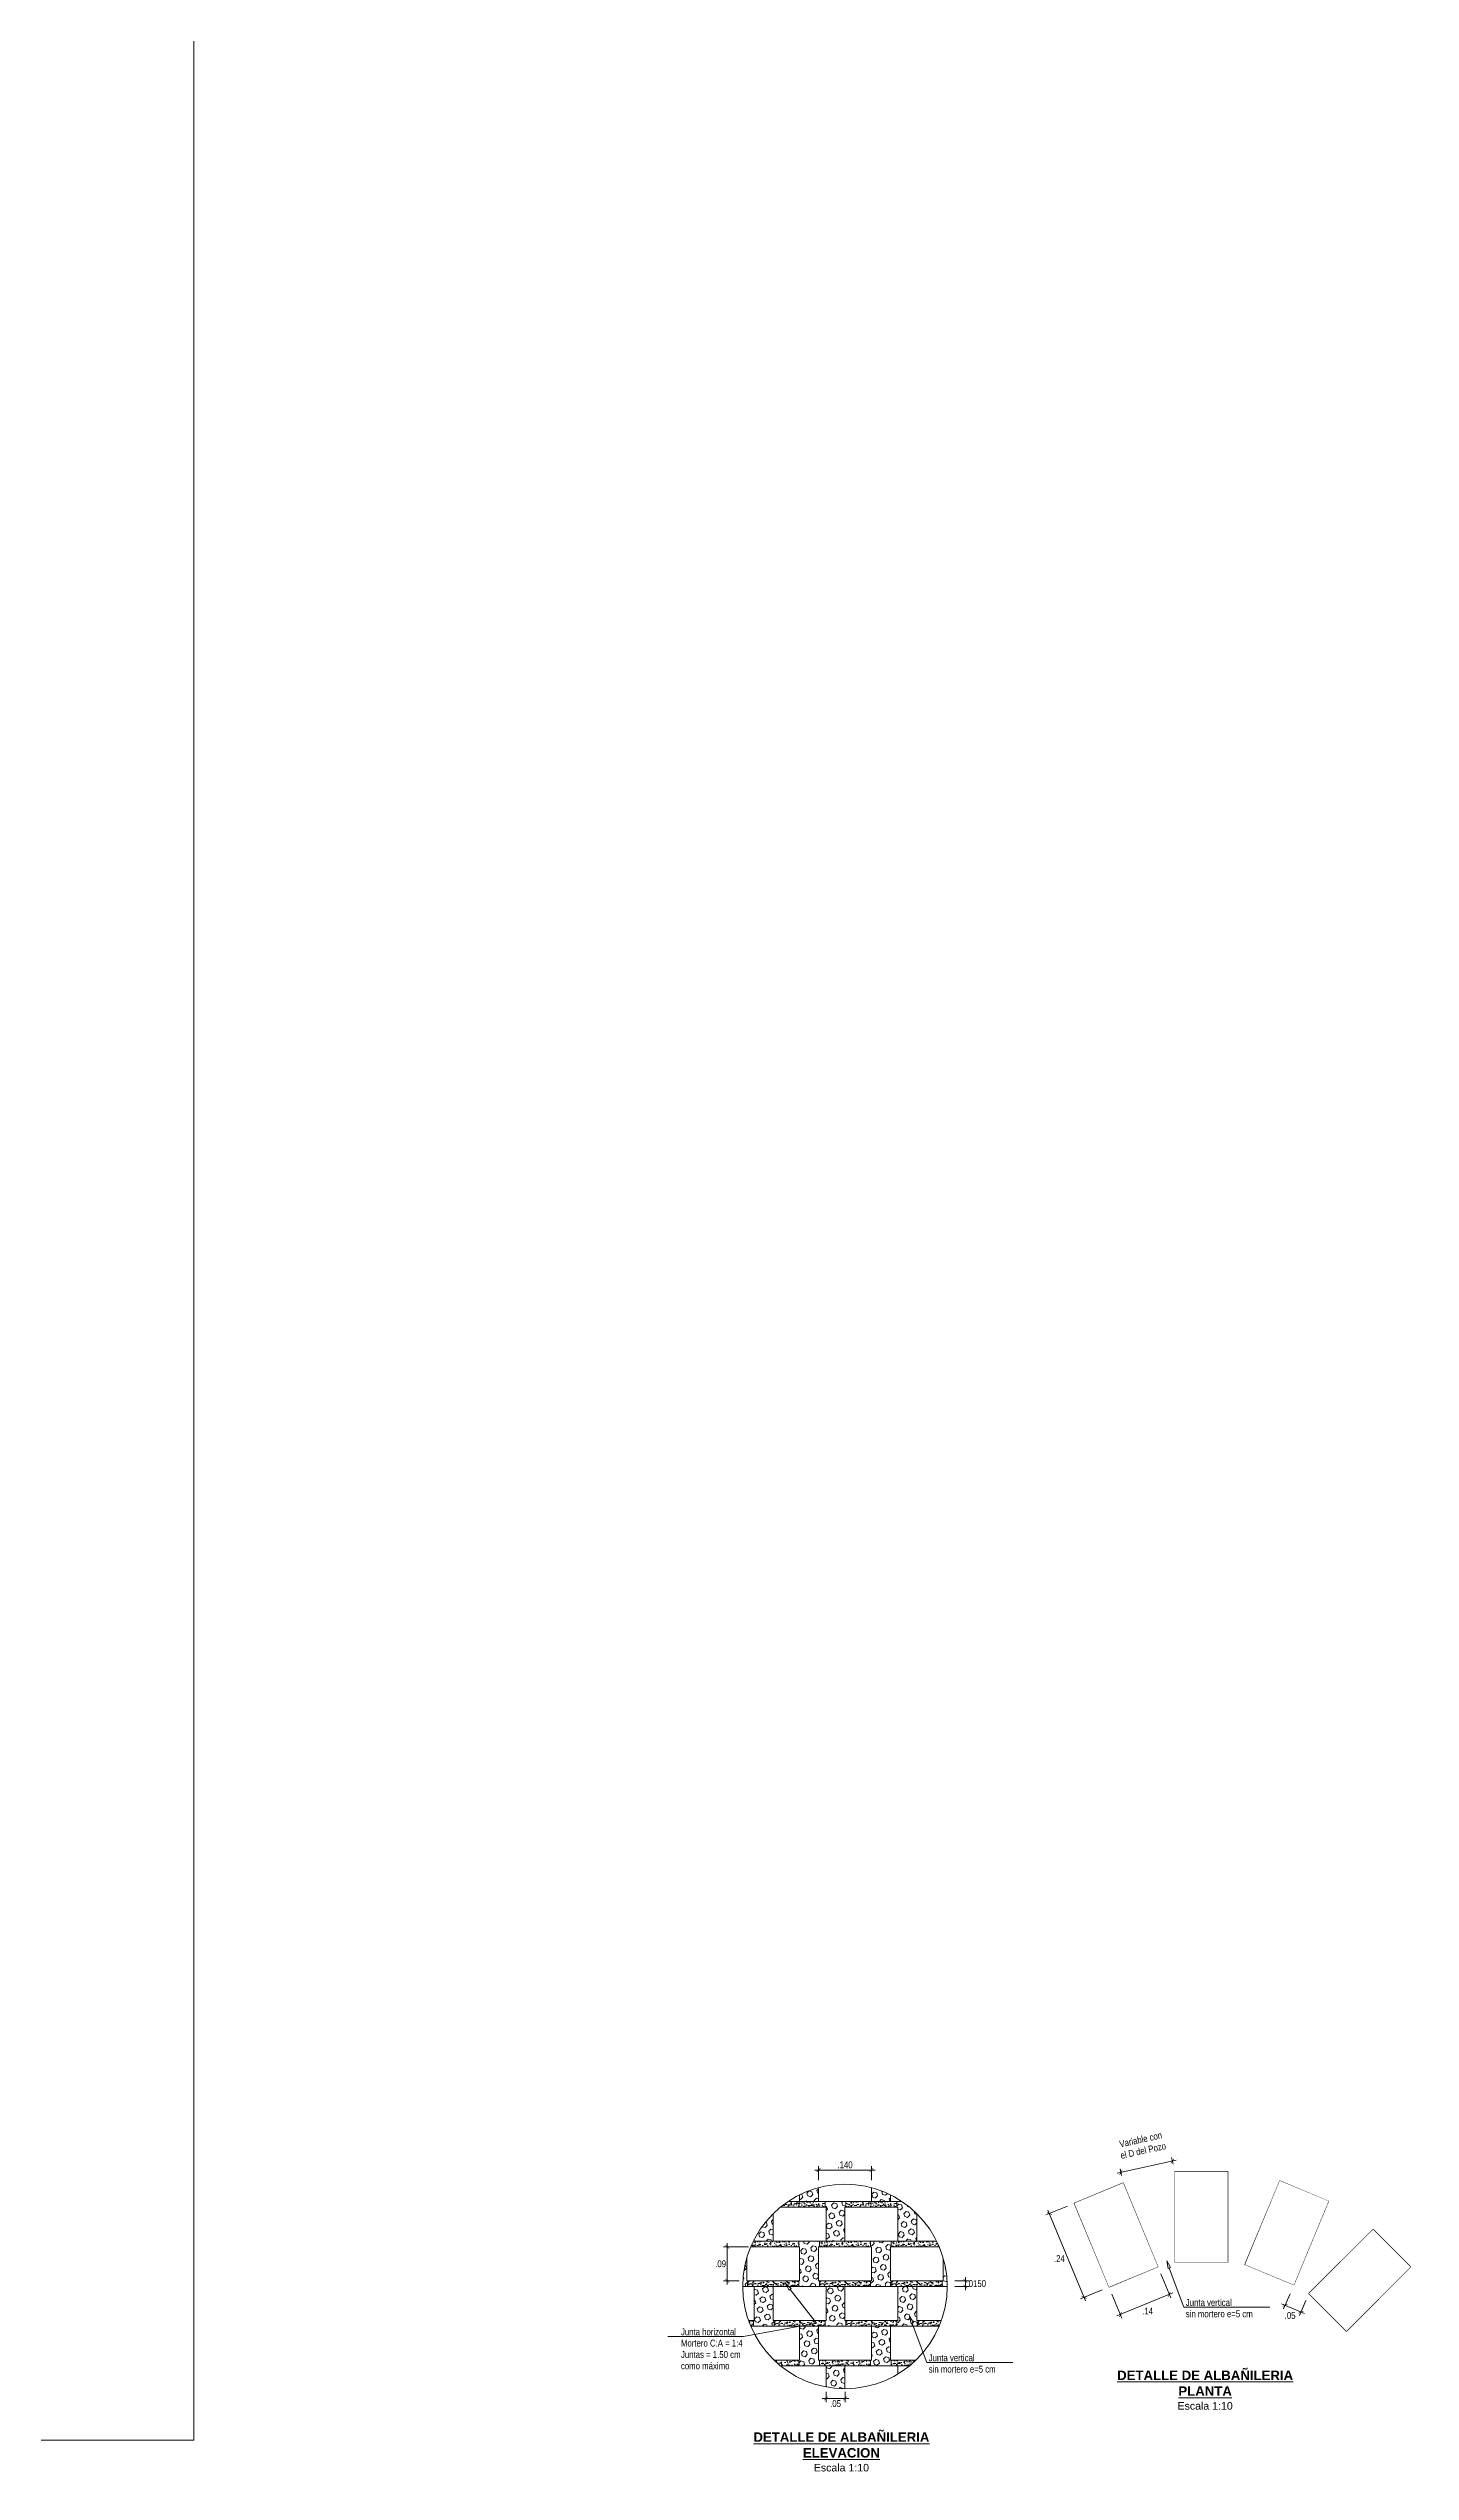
# Model space of a CAD drawing. Header units: metres. Extents: x 0 to 1843, y 1434 to 1492.
# Drawn here: x 1839.6 to 1843.21, y 1464.82 to 1471.23 of the extents above; entities that cross this region are included whole.
import ezdxf
from ezdxf import colors
from ezdxf.entities.mleader import LeaderData, LeaderLine
from ezdxf.math import Vec2, Vec3

# ---------------------------------------------------------------- set-up
doc = ezdxf.new("R2010")
doc.units = ezdxf.units.M
doc.header["$LTSCALE"] = 0.005
doc.set_wipeout_variables(frame=1)
for name, color, linetype, lineweight in [('-Achurado', 251, 'Continuous', 5), ('-Acotado', 251, 'Continuous', 5), ('-Cuadro', 7, 'Continuous', 20), ('-Ladrillo', 34, 'Continuous', 9), ('-Textos', 7, 'Continuous', 20)]:
    doc.layers.add(name, color=color, linetype=linetype, lineweight=lineweight)
doc.styles.add('-Arial Narrow', font='ARIALN.TTF')
doc.dimstyles.new('Esc 1_10', dxfattribs={"dimscale": 0.01, "dimtxt": 1.8, "dimasz": 1, "dimexe": 1, "dimexo": 2, "dimgap": 0.45, "dimtad": 2, "dimtih": 1, "dimtoh": 1, "dimzin": 4, "dimdsep": 46, "dimtxsty": '-Arial Narrow', "dimblk": 'ARCHTICK', "dimcen": 1, "dimdle": 1, "dimclrd": 7, "dimclre": 256, "dimclrt": 7, "dimadec": 0, "dimazin": 0, "dimtfac": 1, "dimtix": 1, "dimtmove": 1, "dimatfit": 2, "dimldrblk": 'ARCHTICK', "dimfxl": 1, "dimtolj": 2, "dimlwd": 5, "dimlwe": 5, "dimarcsym": 0})
pattern_1 = [(50, (1841.709065, 1465.310323), (0.0182185, -0.0015939), [0.001905, -0.020955]), (355, (1841.709065, 1465.310323), (-0.0035243, 0.0191057), [0.001524, -0.016764]), (100.451, (1841.710583, 1465.31019), (0.0146941, 0.0175118), [0.001619, -0.017809]), (46.184, (1841.709065, 1465.315403), (0.027108, -0.0042042), [0.0028575, -0.0314325]), (96.636, (1841.711324, 1465.315053), (0.0237404, 0.0247426), [0.0024285, -0.0267136]), (351.184, (1841.709065, 1465.315403), (0.0237404, 0.0247426), [0.002286, -0.025146]), (21, (1841.711605, 1465.314133), (0.0151614, -0.0102265), [0.001905, -0.020955]), (326, (1841.711605, 1465.314133), (0.0061802, 0.0184188), [0.001524, -0.016764]), (71.4514, (1841.712869, 1465.313281), (0.0213416, 0.0081923), [0.001619, -0.017809]), (37.5, (1841.709065, 1465.3103235), (0.00030886, 0.0084555), [0, -0.0165608, 0, -0.017018, 0, -0.0168275]), (7.5, (1841.709065, 1465.3103235), (0.00668197, 0.01001806), [0, -0.0097028, 0, -0.0161798, 0, -0.0064135]), (327.5, (1841.703401, 1465.3103235), (0.01355906, -0.00057287), [0, -0.00635, 0, -0.019812, 0, -0.026289]), (317.5, (1841.700861, 1465.310323), (0.0148129, 0.00254265), [0, -0.008255, 0, -0.0131572, 0, -0.018669])]
pattern_2 = [(50, (1841.519065, 1465.310323), (0.0182185, -0.0015939), [0.001905, -0.020955]), (355, (1841.519065, 1465.310323), (-0.0035243, 0.0191057), [0.001524, -0.016764]), (100.451, (1841.520583, 1465.31019), (0.0146941, 0.0175118), [0.001619, -0.017809]), (46.184, (1841.519065, 1465.315403), (0.027108, -0.0042042), [0.0028575, -0.0314325]), (96.636, (1841.521324, 1465.315053), (0.0237404, 0.0247426), [0.0024285, -0.0267136]), (351.184, (1841.519065, 1465.315403), (0.0237404, 0.0247426), [0.002286, -0.025146]), (21, (1841.521605, 1465.314133), (0.0151614, -0.0102265), [0.001905, -0.020955]), (326, (1841.521605, 1465.314133), (0.0061802, 0.0184188), [0.001524, -0.016764]), (71.4514, (1841.522869, 1465.313281), (0.0213416, 0.0081923), [0.001619, -0.017809]), (37.5, (1841.519065, 1465.3103235), (0.00030886, 0.0084555), [0, -0.0165608, 0, -0.017018, 0, -0.0168275]), (7.5, (1841.519065, 1465.3103235), (0.00668197, 0.01001806), [0, -0.0097028, 0, -0.0161798, 0, -0.0064135]), (327.5, (1841.513401, 1465.3103235), (0.01355906, -0.00057287), [0, -0.00635, 0, -0.019812, 0, -0.026289]), (317.5, (1841.510861, 1465.310323), (0.0148129, 0.00254265), [0, -0.008255, 0, -0.0131572, 0, -0.018669])]
pattern_3 = [(50, (1841.899065, 1465.310323), (0.0182185, -0.0015939), [0.001905, -0.020955]), (355, (1841.899065, 1465.310323), (-0.0035243, 0.0191057), [0.001524, -0.016764]), (100.451, (1841.900583, 1465.31019), (0.0146941, 0.0175118), [0.001619, -0.017809]), (46.184, (1841.899065, 1465.315403), (0.027108, -0.0042042), [0.0028575, -0.0314325]), (96.636, (1841.901324, 1465.315053), (0.0237404, 0.0247426), [0.0024285, -0.0267136]), (351.184, (1841.899065, 1465.315403), (0.0237404, 0.0247426), [0.002286, -0.025146]), (21, (1841.901605, 1465.314133), (0.0151614, -0.0102265), [0.001905, -0.020955]), (326, (1841.901605, 1465.314133), (0.0061802, 0.0184188), [0.001524, -0.016764]), (71.4514, (1841.902869, 1465.313281), (0.0213416, 0.0081923), [0.001619, -0.017809]), (37.5, (1841.899065, 1465.3103235), (0.00030886, 0.0084555), [0, -0.0165608, 0, -0.017018, 0, -0.0168275]), (7.5, (1841.899065, 1465.3103235), (0.00668197, 0.01001806), [0, -0.0097028, 0, -0.0161798, 0, -0.0064135]), (327.5, (1841.893401, 1465.3103235), (0.01355906, -0.00057287), [0, -0.00635, 0, -0.019812, 0, -0.026289]), (317.5, (1841.890861, 1465.310323), (0.0148129, 0.00254265), [0, -0.008255, 0, -0.0131572, 0, -0.018669])]
pattern_4 = [(50, (1841.779065, 1465.205323), (0.0182185, -0.0015939), [0.001905, -0.020955]), (355, (1841.779065, 1465.205323), (-0.0035243, 0.0191057), [0.001524, -0.0167641]), (100.4514, (1841.780583, 1465.20519), (0.0146941, 0.0175118), [0.001619, -0.017809]), (46.184, (1841.779065, 1465.210403), (0.0271079, -0.0042042), [0.0028575, -0.0314325]), (96.636, (1841.781324, 1465.210053), (0.0237404, 0.0247426), [0.0024285, -0.0267136]), (351.184, (1841.779065, 1465.210403), (0.0237404, 0.0247426), [0.002286, -0.025146]), (21, (1841.781605, 1465.209133), (0.01516144, -0.0102265), [0.001905, -0.020955]), (326, (1841.781605, 1465.209133), (0.0061802, 0.0184188), [0.001524, -0.016764]), (71.4514, (1841.782869, 1465.208281), (0.0213416, 0.0081923), [0.001619, -0.017809]), (37.5, (1841.779065, 1465.2053235), (0.00030886, 0.0084555), [0, -0.0165608, 0, -0.017018, 0, -0.0168275]), (7.5, (1841.779065, 1465.2053235), (0.00668197, 0.01001806), [0, -0.0097028, 0, -0.0161798, 0, -0.0064135]), (327.5, (1841.773401, 1465.2053235), (0.01355906, -0.00057287), [0, -0.00635, 0, -0.019812, 0, -0.026289]), (317.5, (1841.770861, 1465.205323), (0.0148129, 0.00254265), [0, -0.008255, 0, -0.0131572, 0, -0.018669])]
pattern_5 = [(50, (1841.589065, 1465.205323), (0.0182185, -0.0015939), [0.001905, -0.020955]), (355, (1841.589065, 1465.205323), (-0.0035243, 0.0191057), [0.001524, -0.0167641]), (100.4514, (1841.590583, 1465.20519), (0.0146941, 0.0175118), [0.001619, -0.017809]), (46.184, (1841.589065, 1465.210403), (0.0271079, -0.0042042), [0.0028575, -0.0314325]), (96.636, (1841.591324, 1465.210053), (0.0237404, 0.0247426), [0.0024285, -0.0267136]), (351.184, (1841.589065, 1465.210403), (0.0237404, 0.0247426), [0.002286, -0.025146]), (21, (1841.591605, 1465.209133), (0.01516144, -0.0102265), [0.001905, -0.020955]), (326, (1841.591605, 1465.209133), (0.0061802, 0.0184188), [0.001524, -0.016764]), (71.4514, (1841.592869, 1465.208281), (0.0213416, 0.0081923), [0.001619, -0.017809]), (37.5, (1841.589065, 1465.2053235), (0.00030886, 0.0084555), [0, -0.0165608, 0, -0.017018, 0, -0.0168275]), (7.5, (1841.589065, 1465.2053235), (0.00668197, 0.01001806), [0, -0.0097028, 0, -0.0161798, 0, -0.0064135]), (327.5, (1841.583401, 1465.2053235), (0.01355906, -0.00057287), [0, -0.00635, 0, -0.019812, 0, -0.026289]), (317.5, (1841.580861, 1465.205323), (0.0148129, 0.00254265), [0, -0.008255, 0, -0.0131572, 0, -0.018669])]

# ---------------------------------------------------------------- blocks, each defined once
blk = doc.blocks.new('_ArchTick')
at = {"color": 0, "linetype": 'ByBlock', "const_width": 0.15}
blk.add_lwpolyline([(-0.5, -0.5), (0.5, 0.5)], dxfattribs=at)
blk = doc.blocks.new('*D457')
at = {"layer": '-Acotado', "color": 7, "lineweight": 5, "transparency": 16777216}
blk.add_line((1842.4292, 1465.6049), (1842.5851, 1465.6393), dxfattribs=at)
at = {"layer": '-Acotado', "lineweight": 5, "transparency": 16777216}
for p, q in [((1842.4408, 1465.5987), (1842.4368, 1465.6168)), ((1842.5772, 1465.6288), (1842.5732, 1465.6469))]:
    blk.add_line(p, q, dxfattribs=at)
at = {"layer": 'Defpoints', "color": 0, "transparency": 16777216}
for p in [(1842.5754, 1465.6371), (1842.5815, 1465.6093), (1842.4451, 1465.5791)]:
    blk.add_point(p, dxfattribs=at)
at = {"layer": '-Acotado', "color": 7, "lineweight": 5, "transparency": 16777216, "xscale": 0.01, "yscale": 0.01, "zscale": 0.01}
for p, rotation in [((1842.4389, 1465.607), 192.4498660768731), ((1842.5754, 1465.6371), 12.44986607687314)]:
    blk.add_blockref('_ArchTick', p, dxfattribs=dict(at, rotation=rotation))
at = {"layer": '-Acotado', "color": 7, "transparency": 16777216, "insert": (1842.4978, 1465.6646), "char_height": 0.018, "attachment_point": 5, "rotation": 12.44987, "style": '-Arial Narrow'}
blk.add_mtext('\\A2;Variable con \\Pel D del Pozo\\P{\\H0.5x;   } ', dxfattribs=at)
blk = doc.blocks.new('Hoja A2 1 en 1000')
at = {"layer": '-Cuadro', "color": 0}
blk.add_lwpolyline([(594, 0), (594, 420.04), (0, 420.04), (0, 0)], close=True, dxfattribs=at)
blk = doc.blocks.new('Ladrillo KK')
at = {"layer": '-Ladrillo', "lineweight": 5}
blk.add_lwpolyline([(0.24, -0.0625), (0.24, 0.0775), (0, 0.0775), (0, -0.0625)], close=True, dxfattribs=at)
blk.add_wipeout([(0.24, -0.0625), (0.24, 0.0775), (0, 0.0775), (0, -0.0625)]).dxf.layer = '-Ladrillo'
blk = doc.blocks.new('*D459')
at = {"layer": '-Acotado', "lineweight": 5, "transparency": 16777216}
for p, q in [((1842.8866, 1465.2862), (1842.8694, 1465.2463)), ((1842.9287, 1465.268), (1842.9115, 1465.2281))]:
    blk.add_line(p, q, dxfattribs=at)
at = {"layer": '-Acotado', "color": 7, "lineweight": 5, "transparency": 16777216}
blk.add_line((1842.8642, 1465.2594), (1842.9246, 1465.2334), dxfattribs=at)
at = {"layer": 'Defpoints', "color": 0, "transparency": 16777216}
for p in [(1842.8946, 1465.3045), (1842.9366, 1465.2864), (1842.9154, 1465.2373)]:
    blk.add_point(p, dxfattribs=at)
at = {"layer": '-Acotado', "color": 7, "lineweight": 5, "transparency": 16777216, "xscale": 0.01, "yscale": 0.01, "zscale": 0.01}
for p, rotation in [((1842.8734, 1465.2554), 156.6702414062576), ((1842.9154, 1465.2373), 336.6702414062576)]:
    blk.add_blockref('_ArchTick', p, dxfattribs=dict(at, rotation=rotation))
at = {"layer": '-Acotado', "color": 7, "transparency": 16777216, "insert": (1842.8867, 1465.2285), "char_height": 0.018, "attachment_point": 5, "style": '-Arial Narrow'}
blk.add_mtext('\\A2;.05', dxfattribs=at)
blk = doc.blocks.new('*D494')
at = {"layer": '-Acotado', "lineweight": 5, "transparency": 16777216}
for p, q in [((1842.5446, 1465.3389), (1842.5709, 1465.2755)), ((1842.4152, 1465.2853), (1842.4415, 1465.2219))]:
    blk.add_line(p, q, dxfattribs=at)
at = {"layer": '-Acotado', "color": 7, "lineweight": 5, "transparency": 16777216}
blk.add_line((1842.4285, 1465.2273), (1842.5763, 1465.2885), dxfattribs=at)
at = {"layer": 'Defpoints', "color": 0, "transparency": 16777216}
for p in [(1842.5369, 1465.3574), (1842.4076, 1465.3038), (1842.567, 1465.2847)]:
    blk.add_point(p, dxfattribs=at)
at = {"layer": '-Acotado', "color": 7, "lineweight": 5, "transparency": 16777216, "xscale": 0.01, "yscale": 0.01, "zscale": 0.01}
for p, rotation in [((1842.567, 1465.2847), 22.50000000000416), ((1842.4377, 1465.2311), 202.5000000000041)]:
    blk.add_blockref('_ArchTick', p, dxfattribs=dict(at, rotation=rotation))
at = {"layer": '-Acotado', "color": 7, "transparency": 16777216, "insert": (1842.5097, 1465.2402), "char_height": 0.018, "attachment_point": 5, "style": '-Arial Narrow'}
blk.add_mtext('\\A2;.14', dxfattribs=at)
blk = doc.blocks.new('*D495')
at = {"layer": '-Acotado', "lineweight": 5, "transparency": 16777216}
for p, q in [((1842.2973, 1465.5179), (1842.2406, 1465.4944)), ((1842.3891, 1465.2962), (1842.3325, 1465.2727))]:
    blk.add_line(p, q, dxfattribs=at)
at = {"layer": '-Acotado', "color": 7, "lineweight": 5, "transparency": 16777216}
blk.add_line((1842.246, 1465.5075), (1842.3455, 1465.2673), dxfattribs=at)
at = {"layer": 'Defpoints', "color": 0, "transparency": 16777216}
for p in [(1842.3157, 1465.5256), (1842.3417, 1465.2765), (1842.4076, 1465.3038)]:
    blk.add_point(p, dxfattribs=at)
at = {"layer": '-Acotado', "color": 7, "lineweight": 5, "transparency": 16777216, "xscale": 0.01, "yscale": 0.01, "zscale": 0.01}
for p, rotation in [((1842.2499, 1465.4983), 112.5000000000029), ((1842.3417, 1465.2765), 292.500000000003)]:
    blk.add_blockref('_ArchTick', p, dxfattribs=dict(at, rotation=rotation))
at = {"layer": '-Acotado', "color": 7, "transparency": 16777216, "insert": (1842.2762, 1465.3793), "char_height": 0.018, "attachment_point": 5, "style": '-Arial Narrow'}
blk.add_mtext('\\A2;.24', dxfattribs=at)
blk = doc.blocks.new('_ClosedBlank')
at = {"color": 0, "linetype": 'ByBlock', "lineweight": -2}
for p, q in [((-1, 0.17), (0, 0)), ((-1, 0.17), (-1, -0.17)), ((0, 0), (-1, -0.17))]:
    blk.add_line(p, q, dxfattribs=at)
blk = doc.blocks.new('*D460')
at = {"layer": '-Acotado', "color": 7, "lineweight": 5, "transparency": 16777216}
blk.add_line((1841.6291, 1465.6133), (1841.7891, 1465.6133), dxfattribs=at)
at = {"layer": '-Acotado', "lineweight": 5, "transparency": 16777216}
for p, q in [((1841.6391, 1465.5867), (1841.6391, 1465.6233)), ((1841.7791, 1465.5867), (1841.7791, 1465.6233))]:
    blk.add_line(p, q, dxfattribs=at)
at = {"layer": 'Defpoints', "color": 0, "transparency": 16777216}
for p in [(1841.7791, 1465.6133), (1841.6391, 1465.5667), (1841.7791, 1465.5667)]:
    blk.add_point(p, dxfattribs=at)
at = {"layer": '-Acotado', "color": 7, "lineweight": 5, "transparency": 16777216, "xscale": 0.01, "yscale": 0.01, "zscale": 0.01, "rotation": 180}
blk.add_blockref('_ArchTick', (1841.6391, 1465.6133), dxfattribs=at)
at = {"layer": '-Acotado', "color": 7, "lineweight": 5, "transparency": 16777216, "xscale": 0.01, "yscale": 0.01, "zscale": 0.01}
blk.add_blockref('_ArchTick', (1841.7791, 1465.6133), dxfattribs=at)
at = {"layer": '-Acotado', "color": 7, "transparency": 16777216, "insert": (1841.7091, 1465.627), "char_height": 0.018, "attachment_point": 5, "style": '-Arial Narrow'}
blk.add_mtext('\\A2;.140', dxfattribs=at)
blk = doc.blocks.new('*D461')
at = {"layer": '-Acotado', "lineweight": 5, "transparency": 16777216}
for p, q in [((1841.4537, 1465.4103), (1841.3875, 1465.4103)), ((1841.4291, 1465.3203), (1841.3875, 1465.3203))]:
    blk.add_line(p, q, dxfattribs=at)
at = {"layer": '-Acotado', "color": 7, "lineweight": 5, "transparency": 16777216}
blk.add_line((1841.3975, 1465.4203), (1841.3975, 1465.3103), dxfattribs=at)
at = {"layer": 'Defpoints', "color": 0, "transparency": 16777216}
for p in [(1841.4737, 1465.4103), (1841.3975, 1465.3203), (1841.4491, 1465.3203)]:
    blk.add_point(p, dxfattribs=at)
at = {"layer": '-Acotado', "color": 7, "lineweight": 5, "transparency": 16777216, "xscale": 0.01, "yscale": 0.01, "zscale": 0.01}
for p, rotation in [((1841.3975, 1465.4103), 90), ((1841.3975, 1465.3203), 270)]:
    blk.add_blockref('_ArchTick', p, dxfattribs=dict(at, rotation=rotation))
at = {"layer": '-Acotado', "color": 7, "transparency": 16777216, "insert": (1841.3801, 1465.3653), "char_height": 0.018, "attachment_point": 5, "style": '-Arial Narrow'}
blk.add_mtext('\\A2;.09', dxfattribs=at)
blk = doc.blocks.new('*D462')
at = {"layer": '-Acotado', "lineweight": 5, "transparency": 16777216}
for p, q in [((1841.6591, 1465.0267), (1841.6591, 1464.9991)), ((1841.7091, 1465.0267), (1841.7091, 1464.9991))]:
    blk.add_line(p, q, dxfattribs=at)
at = {"layer": '-Acotado', "color": 7, "lineweight": 5, "transparency": 16777216}
blk.add_line((1841.6491, 1465.0091), (1841.7191, 1465.0091), dxfattribs=at)
at = {"layer": 'Defpoints', "color": 0, "transparency": 16777216}
for p in [(1841.6591, 1465.0467), (1841.7091, 1465.0467), (1841.7091, 1465.0091)]:
    blk.add_point(p, dxfattribs=at)
at = {"layer": '-Acotado', "color": 7, "lineweight": 5, "transparency": 16777216, "xscale": 0.01, "yscale": 0.01, "zscale": 0.01, "rotation": 180}
blk.add_blockref('_ArchTick', (1841.6591, 1465.0091), dxfattribs=at)
at = {"layer": '-Acotado', "color": 7, "lineweight": 5, "transparency": 16777216, "xscale": 0.01, "yscale": 0.01, "zscale": 0.01}
blk.add_blockref('_ArchTick', (1841.7091, 1465.0091), dxfattribs=at)
at = {"layer": '-Acotado', "color": 7, "transparency": 16777216, "insert": (1841.6841, 1464.9955), "char_height": 0.018, "attachment_point": 5, "style": '-Arial Narrow'}
blk.add_mtext('\\A2;.05', dxfattribs=at)
blk = doc.blocks.new('*D463')
at = {"layer": '-Acotado', "lineweight": 5, "transparency": 16777216}
for p, q in [((1841.9994, 1465.3203), (1842.0376, 1465.3203)), ((1841.9994, 1465.3053), (1842.0376, 1465.3053))]:
    blk.add_line(p, q, dxfattribs=at)
at = {"layer": '-Acotado', "color": 7, "lineweight": 5, "transparency": 16777216}
for p, q in [((1842.0276, 1465.3203), (1842.0276, 1465.3303)), ((1842.0276, 1465.3053), (1842.0276, 1465.3203)), ((1842.0276, 1465.3053), (1842.0276, 1465.2953))]:
    blk.add_line(p, q, dxfattribs=at)
at = {"layer": 'Defpoints', "color": 0, "transparency": 16777216}
for p in [(1841.9794, 1465.3203), (1841.9794, 1465.3053), (1842.0276, 1465.3203)]:
    blk.add_point(p, dxfattribs=at)
at = {"layer": '-Acotado', "color": 7, "lineweight": 5, "transparency": 16777216, "xscale": 0.01, "yscale": 0.01, "zscale": 0.01}
for p, rotation in [((1842.0276, 1465.3203), 270), ((1842.0276, 1465.3053), 90)]:
    blk.add_blockref('_ArchTick', p, dxfattribs=dict(at, rotation=rotation))
at = {"layer": '-Acotado', "color": 7, "transparency": 16777216, "insert": (1842.0564, 1465.3128), "char_height": 0.018, "attachment_point": 5, "style": '-Arial Narrow'}
blk.add_mtext('\\A2;.0150', dxfattribs=at)

msp = doc.modelspace()

# ---------------------------------------------------------------- hatches: boundary and pattern name
at = {"layer": '-Achurado', "ltscale": 0.009}
h = msp.add_hatch(dxfattribs=at)
h.set_pattern_fill('HEX', color=256, scale=0.0025, angle=45)
h.set_pattern_definition([(45, (227.108382, -7.326047), (-0.00972141242, 0.00972141242), [0.0079375, -0.015875]), (165, (227.108382, -7.326047), (-0.00355828391, -0.013279696325), [0.0079375, -0.015875]), (105, (227.113994, -7.320434), (-0.013279696325, -0.00355828391), [0.0079375, -0.015875])])
h.paths.add_polyline_path([(1841.70907, 1465.09532), (1841.65907, 1465.09532), (1841.65907, 1465.03944, 0.0465031), (1841.70907, 1465.03478)])
h.paths.add_polyline_path([(1841.82907, 1465.20032), (1841.77907, 1465.20032), (1841.77907, 1465.11032), (1841.77657, 1465.11032), (1841.77657, 1465.09532), (1841.83157, 1465.09532), (1841.83157, 1465.11032), (1841.82907, 1465.11032)])
h.paths.add_polyline_path([(1841.63907, 1465.20032), (1841.58907, 1465.20032), (1841.58907, 1465.11032), (1841.58657, 1465.11032), (1841.58657, 1465.09532), (1841.64157, 1465.09532), (1841.64157, 1465.11032), (1841.63907, 1465.11032)])
h.paths.add_polyline_path([(1841.51907, 1465.30532), (1841.46907, 1465.30532), (1841.46907, 1465.21532), (1841.46657, 1465.21532), (1841.46657, 1465.20032), (1841.52157, 1465.20032), (1841.52157, 1465.21532), (1841.51907, 1465.21532)])
h.paths.add_polyline_path([(1841.70907, 1465.30532), (1841.65907, 1465.30532), (1841.65907, 1465.21532), (1841.65657, 1465.21532), (1841.65657, 1465.20032), (1841.71157, 1465.20032), (1841.71157, 1465.21532), (1841.70907, 1465.21532)])
h.paths.add_polyline_path([(1841.89907, 1465.30532), (1841.84907, 1465.30532), (1841.84907, 1465.21532), (1841.84657, 1465.21532), (1841.84657, 1465.20032), (1841.90157, 1465.20032), (1841.90157, 1465.21532), (1841.89907, 1465.21532)])
h.paths.add_polyline_path([(1841.96907, 1465.38013), (1841.96907, 1465.32032), (1841.96657, 1465.32032), (1841.96657, 1465.30532), (1841.97961, 1465.30532, 0.0701538)])
h.paths.add_polyline_path([(1841.82907, 1465.41032), (1841.83157, 1465.41032), (1841.83157, 1465.42532), (1841.77657, 1465.42532), (1841.77657, 1465.41032), (1841.77907, 1465.41032), (1841.77907, 1465.32032), (1841.77657, 1465.32032), (1841.77657, 1465.30532), (1841.83157, 1465.30532), (1841.83157, 1465.32032), (1841.82907, 1465.32032)])
h.paths.add_polyline_path([(1841.63907, 1465.41032), (1841.64157, 1465.41032), (1841.64157, 1465.42532), (1841.58657, 1465.42532), (1841.58657, 1465.41032), (1841.58907, 1465.41032), (1841.58907, 1465.32032), (1841.58657, 1465.32032), (1841.58657, 1465.30532), (1841.64157, 1465.30532), (1841.64157, 1465.32032), (1841.63907, 1465.32032)])
h.paths.add_polyline_path([(1841.45157, 1465.32032), (1841.44907, 1465.32032), (1841.44907, 1465.38013, 0.0701538), (1841.43852, 1465.30532), (1841.45157, 1465.30532)])
h.paths.add_polyline_path([(1841.70907, 1465.51532), (1841.71157, 1465.51532), (1841.71157, 1465.53032), (1841.65657, 1465.53032), (1841.65657, 1465.51532), (1841.65907, 1465.51532), (1841.65907, 1465.42532), (1841.70907, 1465.42532)])
h.paths.add_polyline_path([(1841.51907, 1465.49793, 0.0782607), (1841.46907, 1465.43021), (1841.46907, 1465.42532), (1841.51907, 1465.42532)])
h.paths.add_polyline_path([(1841.89907, 1465.49793, 0.0475007), (1841.8593, 1465.53032), (1841.84657, 1465.53032), (1841.84657, 1465.51532), (1841.84907, 1465.51532), (1841.84907, 1465.42532), (1841.89907, 1465.42532)])
h.paths.add_polyline_path([(1841.82907, 1465.5478, 0.0494998), (1841.77907, 1465.56666), (1841.77907, 1465.53032), (1841.82907, 1465.53032)])
h.paths.add_polyline_path([(1841.63907, 1465.56666, 0.0494998), (1841.58907, 1465.5478), (1841.58907, 1465.53032), (1841.63907, 1465.53032)])
h = msp.add_hatch(dxfattribs=at)
h.set_pattern_fill('AR-CONC', color=256, scale=0.0001)
h.set_pattern_definition(pattern_5)
edge = h.paths.add_edge_path()
edge.add_arc((1841.70907, 1465.30532), 0.27055, 123.731884, 129.085843)
edge.add_line((1841.53849, 1465.51532), (1841.65657, 1465.51532))
edge.add_line((1841.65657, 1465.51532), (1841.65657, 1465.53032))
edge.add_line((1841.65657, 1465.53032), (1841.55883, 1465.53032))
h = msp.add_hatch(dxfattribs=at)
h.set_pattern_fill('AR-CONC', color=256, scale=0.0001)
h.set_pattern_definition(pattern_4)
h.paths.add_polyline_path([(1841.84657, 1465.51532), (1841.71157, 1465.51532), (1841.71157, 1465.53032), (1841.84657, 1465.53032)])
h = msp.add_hatch(dxfattribs=at)
h.set_pattern_fill('AR-CONC', color=256, scale=0.0001)
h.set_pattern_definition(pattern_2)
edge = h.paths.add_edge_path()
edge.add_arc((1841.70907, 1465.30532), 0.27055, 153.66977, 157.163604)
edge.add_line((1841.45972, 1465.41032), (1841.58657, 1465.41032))
edge.add_line((1841.58657, 1465.41032), (1841.58657, 1465.42532))
edge.add_line((1841.58657, 1465.42532), (1841.46659, 1465.42532))
h = msp.add_hatch(dxfattribs=at)
h.set_pattern_fill('AR-CONC', color=256, scale=0.0001)
h.set_pattern_definition(pattern_1)
h.paths.add_polyline_path([(1841.77657, 1465.41032), (1841.64157, 1465.41032), (1841.64157, 1465.42532), (1841.77657, 1465.42532)])
h = msp.add_hatch(dxfattribs=at)
h.set_pattern_fill('AR-CONC', color=256, scale=0.0001)
h.set_pattern_definition(pattern_3)
edge = h.paths.add_edge_path()
edge.add_arc((1841.70907, 1465.30532), 0.27055, 22.836396, 26.33023)
edge.add_line((1841.95154, 1465.42532), (1841.83157, 1465.42532))
edge.add_line((1841.83157, 1465.42532), (1841.83157, 1465.41032))
edge.add_line((1841.83157, 1465.41032), (1841.95841, 1465.41032))
h = msp.add_hatch(dxfattribs=at)
h.set_pattern_fill('AR-CONC', color=256, scale=0.0001)
h.set_pattern_definition(pattern_2)
h.paths.add_polyline_path([(1841.58657, 1465.32032), (1841.45157, 1465.32032), (1841.45157, 1465.30532), (1841.58657, 1465.30532)])
h = msp.add_hatch(dxfattribs=at)
h.set_pattern_fill('AR-CONC', color=256, scale=0.0001)
h.set_pattern_definition(pattern_1)
h.paths.add_polyline_path([(1841.77657, 1465.32032), (1841.64157, 1465.32032), (1841.64157, 1465.30532), (1841.77657, 1465.30532)])
h = msp.add_hatch(dxfattribs=at)
h.set_pattern_fill('AR-CONC', color=256, scale=0.0001)
h.set_pattern_definition(pattern_3)
h.paths.add_polyline_path([(1841.96657, 1465.32032), (1841.83157, 1465.32032), (1841.83157, 1465.30532), (1841.96657, 1465.30532)])
h = msp.add_hatch(dxfattribs=at)
h.set_pattern_fill('AR-CONC', color=256, scale=0.0001)
h.set_pattern_definition([(50, (1841.399065, 1465.205323), (0.0182185, -0.001594), [0.001905, -0.020955]), (355, (1841.399065, 1465.205323), (-0.0035243, 0.0191057), [0.001524, -0.016764]), (100.45, (1841.400583, 1465.20519), (0.014694, 0.017512), [0.001619, -0.017809]), (46.184, (1841.399065, 1465.210403), (0.027108, -0.004204), [0.0028575, -0.0314325]), (96.636, (1841.401324, 1465.210053), (0.02374, 0.024743), [0.0024285, -0.0267136]), (351.184, (1841.399065, 1465.210403), (0.02374, 0.024743), [0.002286, -0.025146]), (21, (1841.401605, 1465.209133), (0.0151614, -0.0102265), [0.001905, -0.020955]), (326, (1841.401605, 1465.209133), (0.00618, 0.018419), [0.001524, -0.016764]), (71.45, (1841.402869, 1465.208281), (0.0213416, 0.0081923), [0.001619, -0.017809]), (37.5, (1841.399065, 1465.2053235), (0.00030886, 0.0084555), [0, -0.0165608, 0, -0.017018, 0, -0.0168275]), (7.5, (1841.399065, 1465.2053235), (0.006682, 0.010018), [0, -0.0097028, 0, -0.0161798, 0, -0.0064135]), (327.5, (1841.393401, 1465.2053235), (0.01355906, -0.0005729), [0, -0.00635, 0, -0.019812, 0, -0.026289]), (317.5, (1841.390861, 1465.205323), (0.014813, 0.0025426), [0, -0.008255, 0, -0.0131572, 0, -0.018669])])
edge = h.paths.add_edge_path()
edge.add_arc((1841.70907, 1465.30532), 0.27055, 199.430191, 202.836396)
edge.add_line((1841.45972, 1465.20032), (1841.46657, 1465.20032))
edge.add_line((1841.46657, 1465.20032), (1841.46657, 1465.21532))
edge.add_line((1841.46657, 1465.21532), (1841.45393, 1465.21532))
h = msp.add_hatch(dxfattribs=at)
h.set_pattern_fill('AR-CONC', color=256, scale=0.0001)
h.set_pattern_definition(pattern_5)
h.paths.add_polyline_path([(1841.65657, 1465.21532), (1841.52157, 1465.21532), (1841.52157, 1465.20032), (1841.65657, 1465.20032)])
h = msp.add_hatch(dxfattribs=at)
h.set_pattern_fill('AR-CONC', color=256, scale=0.0001)
h.set_pattern_definition(pattern_4)
h.paths.add_polyline_path([(1841.84657, 1465.21532), (1841.71157, 1465.21532), (1841.71157, 1465.20032), (1841.84657, 1465.20032)])
h = msp.add_hatch(dxfattribs=at)
h.set_pattern_fill('AR-CONC', color=256, scale=0.0001)
h.set_pattern_definition([(50, (1841.969065, 1465.205323), (0.0182185, -0.001594), [0.001905, -0.020955]), (355, (1841.969065, 1465.205323), (-0.0035243, 0.0191057), [0.001524, -0.016764]), (100.45, (1841.970583, 1465.20519), (0.014694, 0.0175118), [0.001619, -0.017809]), (46.184, (1841.969065, 1465.210403), (0.027108, -0.004204), [0.0028575, -0.0314325]), (96.636, (1841.971324, 1465.210053), (0.02374, 0.024743), [0.0024285, -0.0267136]), (351.184, (1841.969065, 1465.210403), (0.02374, 0.024743), [0.002286, -0.025146]), (21, (1841.971605, 1465.209133), (0.0151614, -0.0102265), [0.001905, -0.020955]), (326, (1841.971605, 1465.209133), (0.00618, 0.018419), [0.001524, -0.016764]), (71.451, (1841.972869, 1465.208281), (0.0213416, 0.0081923), [0.001619, -0.017809]), (37.5, (1841.969065, 1465.2053235), (0.00030886, 0.0084555), [0, -0.0165608, 0, -0.017018, 0, -0.0168275]), (7.5, (1841.969065, 1465.2053235), (0.006682, 0.010018), [0, -0.0097028, 0, -0.0161798, 0, -0.0064135]), (327.5, (1841.963401, 1465.2053235), (0.01355906, -0.0005729), [0, -0.00635, 0, -0.019812, 0, -0.026289]), (317.5, (1841.960861, 1465.205323), (0.014813, 0.0025426), [0, -0.008255, 0, -0.0131572, 0, -0.018669])])
edge = h.paths.add_edge_path()
edge.add_arc((1841.70907, 1465.30532), 0.27055, 337.163604, 340.569809)
edge.add_line((1841.9642, 1465.21532), (1841.90157, 1465.21532))
edge.add_line((1841.90157, 1465.21532), (1841.90157, 1465.20032))
edge.add_line((1841.90157, 1465.20032), (1841.95841, 1465.20032))
h = msp.add_hatch(dxfattribs=at)
h.set_pattern_fill('AR-CONC', color=256, scale=0.0001)
h.set_pattern_definition(pattern_2)
edge = h.paths.add_edge_path()
edge.add_arc((1841.70907, 1465.30532), 0.27055, 226.117197, 230.914157)
edge.add_line((1841.53849, 1465.09532), (1841.58657, 1465.09532))
edge.add_line((1841.58657, 1465.09532), (1841.58657, 1465.11032))
edge.add_line((1841.58657, 1465.11032), (1841.52153, 1465.11032))
h = msp.add_hatch(dxfattribs=at)
h.set_pattern_fill('AR-CONC', color=256, scale=0.0001)
h.set_pattern_definition(pattern_1)
h.paths.add_polyline_path([(1841.77657, 1465.11032), (1841.64157, 1465.11032), (1841.64157, 1465.09532), (1841.77657, 1465.09532)])
h = msp.add_hatch(dxfattribs=at)
h.set_pattern_fill('AR-CONC', color=256, scale=0.0001)
h.set_pattern_definition(pattern_3)
edge = h.paths.add_edge_path()
edge.add_arc((1841.70907, 1465.30532), 0.27055, 309.085843, 313.882803)
edge.add_line((1841.89661, 1465.11032), (1841.83157, 1465.11032))
edge.add_line((1841.83157, 1465.11032), (1841.83157, 1465.09532))
edge.add_line((1841.83157, 1465.09532), (1841.87964, 1465.09532))

# ---------------------------------------------------------------- linework, layer by layer
at = {"layer": '-Acotado'}
msp.add_circle((1841.70907, 1465.30532), 0.27055, dxfattribs=at)
at = {"layer": '-Ladrillo', "lineweight": 5}
for points in [[(1841.55883, 1465.53032), (1841.65657, 1465.53032), (1841.65657, 1465.51532), (1841.53849, 1465.51532)], [(1841.58907, 1465.5478), (1841.58907, 1465.53032), (1841.55883, 1465.53032)], [(1841.77907, 1465.56666), (1841.77907, 1465.53032), (1841.63907, 1465.53032), (1841.63907, 1465.56666)], [(1841.8593, 1465.53032), (1841.82907, 1465.53032), (1841.82907, 1465.5478)], [(1841.53849, 1465.51532), (1841.65907, 1465.51532), (1841.65907, 1465.42532), (1841.51907, 1465.42532), (1841.51907, 1465.49793)], [(1841.95154, 1465.42532), (1841.89907, 1465.42532), (1841.89907, 1465.49793)], [(1841.44907, 1465.38013), (1841.44907, 1465.32032), (1841.58907, 1465.32032), (1841.58907, 1465.41032), (1841.45972, 1465.41032)], [(1841.46659, 1465.42532), (1841.58657, 1465.42532), (1841.58657, 1465.41032), (1841.45972, 1465.41032)], [(1841.46907, 1465.43021), (1841.46907, 1465.42532), (1841.46659, 1465.42532)], [(1841.95841, 1465.41032), (1841.82907, 1465.41032), (1841.82907, 1465.32032), (1841.96907, 1465.32032), (1841.96907, 1465.38013)], [(1841.95841, 1465.41032), (1841.83157, 1465.41032), (1841.83157, 1465.42532), (1841.95154, 1465.42532)], [(1841.45393, 1465.21532), (1841.46907, 1465.21532), (1841.46907, 1465.30532), (1841.43852, 1465.30532)], [(1841.97961, 1465.30532), (1841.89907, 1465.30532), (1841.89907, 1465.21532), (1841.9642, 1465.21532)], [(1841.45972, 1465.20032), (1841.46657, 1465.20032), (1841.46657, 1465.21532), (1841.45393, 1465.21532)], [(1841.9642, 1465.21532), (1841.90157, 1465.21532), (1841.90157, 1465.20032), (1841.95841, 1465.20032)], [(1841.45972, 1465.20032), (1841.58907, 1465.20032), (1841.58907, 1465.11032), (1841.52153, 1465.11032)], [(1841.89661, 1465.11032), (1841.82907, 1465.11032), (1841.82907, 1465.20032), (1841.95841, 1465.20032)], [(1841.53849, 1465.09532), (1841.58657, 1465.09532), (1841.58657, 1465.11032), (1841.52153, 1465.11032)], [(1841.65907, 1465.03944), (1841.65907, 1465.09532), (1841.53849, 1465.09532)], [(1841.84907, 1465.07381), (1841.84907, 1465.09532), (1841.70907, 1465.09532), (1841.70907, 1465.03478)], [(1841.89661, 1465.11032), (1841.83157, 1465.11032), (1841.83157, 1465.09532), (1841.87964, 1465.09532)]]:
    msp.add_lwpolyline(points, dxfattribs=at)
for points in [[(1841.84657, 1465.51532), (1841.71157, 1465.51532), (1841.71157, 1465.53032), (1841.84657, 1465.53032)], [(1841.84907, 1465.51532), (1841.84907, 1465.42532), (1841.70907, 1465.42532), (1841.70907, 1465.51532)], [(1841.77907, 1465.32032), (1841.77907, 1465.41032), (1841.63907, 1465.41032), (1841.63907, 1465.32032)], [(1841.77657, 1465.41032), (1841.64157, 1465.41032), (1841.64157, 1465.42532), (1841.77657, 1465.42532)], [(1841.58657, 1465.32032), (1841.45157, 1465.32032), (1841.45157, 1465.30532), (1841.58657, 1465.30532)], [(1841.65907, 1465.21532), (1841.65907, 1465.30532), (1841.51907, 1465.30532), (1841.51907, 1465.21532)], [(1841.77657, 1465.32032), (1841.64157, 1465.32032), (1841.64157, 1465.30532), (1841.77657, 1465.30532)], [(1841.84907, 1465.21532), (1841.84907, 1465.30532), (1841.70907, 1465.30532), (1841.70907, 1465.21532)], [(1841.96657, 1465.32032), (1841.83157, 1465.32032), (1841.83157, 1465.30532), (1841.96657, 1465.30532)], [(1841.65657, 1465.21532), (1841.52157, 1465.21532), (1841.52157, 1465.20032), (1841.65657, 1465.20032)], [(1841.84657, 1465.21532), (1841.71157, 1465.21532), (1841.71157, 1465.20032), (1841.84657, 1465.20032)], [(1841.77907, 1465.20032), (1841.77907, 1465.11032), (1841.63907, 1465.11032), (1841.63907, 1465.20032)], [(1841.77657, 1465.11032), (1841.64157, 1465.11032), (1841.64157, 1465.09532), (1841.77657, 1465.09532)]]:
    msp.add_lwpolyline(points, close=True, dxfattribs=at)

# ---------------------------------------------------------------- block references
at = {"layer": '-Acotado', "rotation": 44.99999999999996}
msp.add_blockref('Ladrillo KK', (1842.99138, 1465.2316), dxfattribs=at)
at = {"xscale": 0.025, "yscale": 0.025, "zscale": 0.025}
msp.add_blockref('Hoja A2 1 en 1000', (1825.13597, 1464.89837), dxfattribs=at)

# ---------------------------------------------------------------- texts
at = {"layer": '-Textos', "char_height": 0.0375, "attachment_point": 5, "style": '-Arial Narrow'}
for s, insert in [('{\\fArial|b1|i0|c0|p34;\\H0.66667x;\\LDETALLE DE ALBAÑILERIA\\PPLANTA\\P\\fArial|b0|i0|c0|p34;\\H0.8x;\\lEscala 1:10}', (1842.66184, 1465.03095)), ('{\\fArial|b1|i0|c0|p34;\\H0.66667x;\\LDETALLE DE ALBAÑILERIA\\PELEVACION\\P\\fArial|b0|i0|c0|p34;\\H0.8x;\\lEscala 1:10}', (1841.69958, 1464.86756))]:
    msp.add_mtext(s, dxfattribs=dict(at, insert=insert))

# ---------------------------------------------------------------- dimensions: what is measured, and where the dimension line sits
at = {"layer": '-Acotado'}
dim = msp.add_aligned_dim(p1=(1842.44508, 1465.57913), p2=(1842.58154, 1465.60925), distance=0.02856, text='Variable con \\Pel D del Pozo\\P{\\H0.5x;   } ', dimstyle='Esc 1_10', override={"dimtih": 0}, dxfattribs=at)
dim.commit()
dim.dimension.update_dxf_attribs({"geometry": '*D457', "text_midpoint": (1842.49777, 1465.66456)})
dim = msp.add_linear_dim(base=(1841.77907, 1465.61334), p1=(1841.63907, 1465.56666), p2=(1841.77907, 1465.56666), dimstyle='Esc 1_10', override={"dimtih": 0, "dimdec": 3}, dxfattribs=at)
dim.commit()
dim.dimension.update_dxf_attribs({"geometry": '*D460', "text_midpoint": (1841.70907, 1465.62703)})
dim = msp.add_linear_dim(base=(1841.39752, 1465.32032), p1=(1841.4737, 1465.41032), p2=(1841.44907, 1465.32032), angle=90, dimstyle='Esc 1_10', dxfattribs=at)
dim.commit()
dim.dimension.update_dxf_attribs({"geometry": '*D461', "text_midpoint": (1841.3801, 1465.36532)})
dim = msp.add_linear_dim(base=(1842.02759, 1465.32032), p1=(1841.97942, 1465.30532), p2=(1841.97942, 1465.32032), angle=90, dimstyle='Esc 1_10', override={"dimdec": 4}, dxfattribs=at)
dim.commit()
dim.dimension.update_dxf_attribs({"geometry": '*D463', "text_midpoint": (1842.05644, 1465.31282)})
dim = msp.add_linear_dim(base=(1841.70907, 1465.00915), p1=(1841.65907, 1465.04674), p2=(1841.70907, 1465.04674), dimstyle='Esc 1_10', dxfattribs=at)
dim.commit()
dim.dimension.update_dxf_attribs({"geometry": '*D462', "text_midpoint": (1841.68407, 1464.99545)})

# ---------------------------------------------------------------- leaders
ml = msp.add_multileader_mtext('Standard', dxfattribs=at)
ml.set_content('Junta horizontal\\PMortero C:A = 1:4\\PJuntas = 1.50 cm\\Pcomo máximo', color=7, style='-Arial Narrow')
ml.set_leader_properties(color=7, linetype='Continuous', lineweight=5)
ml.set_arrow_properties(name='CLOSEDBLANK')
ml.build(insert=Vec2(0, 0))
ml.multileader.update_dxf_attribs({"has_dogleg": 0, "text_left_attachment_type": 6, "text_right_attachment_type": 6, "dogleg_length": 0, "arrow_head_size": 0.02, "scale": 0.01})
ctx = ml.context
ctx.base_point, ctx.scale, ctx.char_height, ctx.arrow_head_size, ctx.landing_gap_size, ctx.plane_origin = Vec3(1841.27008, 1465.17277), 0.01, 0.018, 0.02, 0.005, Vec3(1841.63734, 1464.96272)
ctx.left_attachment, ctx.right_attachment = 6, 6
notes = []
notes.append((ctx, [(0, (1, 1, 0), (1841.44086, 1465.17277), (-1, 0), 0, [(1, [(1841.55167, 1465.31334), (1841.6334, 1465.20832)], 0, [])])]))
ctx.mtext.insert, ctx.mtext.flow_direction = Vec3(1841.27508, 1465.19437), 5
ml = msp.add_multileader_mtext('Standard', dxfattribs=at)
ml.set_content('Junta vertical\\Psin mortero e=5 cm', color=7, style='-Arial Narrow')
ml.set_leader_properties(color=7, linetype='Continuous', lineweight=5)
ml.set_arrow_properties(name='CLOSEDBLANK')
ml.build(insert=Vec2(0, 0))
ml.multileader.update_dxf_attribs({"has_dogleg": 0, "text_left_attachment_type": 6, "text_right_attachment_type": 6, "dogleg_length": 0, "arrow_head_size": 0.02, "scale": 0.01})
ctx = ml.context
ctx.base_point, ctx.scale, ctx.char_height, ctx.arrow_head_size, ctx.landing_gap_size, ctx.plane_origin = Vec3(1841.92555, 1465.10393), 0.01, 0.018, 0.02, 0.005, Vec3(1842.04166, 1465.11563)
ctx.left_attachment, ctx.right_attachment = 6, 6
notes.append((ctx, [(0, (1, 1, 0), (1841.92555, 1465.10393), (1, 0), 0, [(0, [(1841.87995, 1465.22639)], 0, [])])]))
ctx.mtext.insert, ctx.mtext.flow_direction = Vec3(1841.93055, 1465.12553), 5
for ctx, leaders in notes:
    for number, flags, end, landing, length, lines in leaders:
        leader = LeaderData()
        leader.index, (leader.has_last_leader_line, leader.has_dogleg_vector, leader.attachment_direction) = number, flags
        leader.last_leader_point, leader.dogleg_vector, leader.dogleg_length = Vec3(end), Vec3(landing), length
        for number, points, colour, breaks in lines:
            line = LeaderLine()
            line.index, line.vertices, line.color, line.breaks = number, Vec3.list(points), colors.encode_raw_color(colour), breaks
            leader.lines.append(line)
        ctx.leaders.append(leader)

# ---------------------------------------------------------------- next in the draw order: block references
for p, rotation in [((1842.65904, 1465.36925), 89.99999999999993), ((1842.47918, 1465.33348), 112.4999999999999), ((1842.8389, 1465.33348), 67.49999999999996)]:
    msp.add_blockref('Ladrillo KK', p, dxfattribs=dict(at, rotation=rotation))

# ---------------------------------------------------------------- next in the draw order: dimensions: what is measured, and where the dimension line sits
for p1, p2, distance, picture, middle in [((1842.31574, 1465.52555), (1842.40758, 1465.30382), -0.07129, '*D495', (1842.27618, 1465.37928)), ((1842.40758, 1465.30382), (1842.53692, 1465.3574), -0.07869, '*D494', (1842.50969, 1465.24021)), ((1842.89456, 1465.30452), (1842.93658, 1465.2864), -0.05344, '*D459', (1842.88669, 1465.2285))]:
    dim = msp.add_aligned_dim(p1=p1, p2=p2, distance=distance, dimstyle='Esc 1_10', dxfattribs=at)
    dim.commit()
    dim.dimension.update_dxf_attribs({"geometry": picture, "text_midpoint": middle})

# ---------------------------------------------------------------- next in the draw order: leaders
ml = msp.add_multileader_mtext('Standard', dxfattribs=at)
ml.set_content('Junta vertical\\Psin mortero e=5 cm', color=7, style='-Arial Narrow')
ml.set_leader_properties(color=7, linetype='Continuous', lineweight=5)
ml.set_arrow_properties(name='CLOSEDBLANK')
ml.build(insert=Vec2(0, 0))
ml.multileader.update_dxf_attribs({"has_dogleg": 0, "text_left_attachment_type": 6, "text_right_attachment_type": 6, "dogleg_length": 0, "arrow_head_size": 0.02, "scale": 0.01})
ctx = ml.context
ctx.base_point, ctx.scale, ctx.char_height, ctx.arrow_head_size, ctx.landing_gap_size, ctx.plane_origin = Vec3(1842.60572, 1465.25036), 0.01, 0.018, 0.02, 0.005, Vec3(1842.72182, 1465.26206)
ctx.left_attachment, ctx.right_attachment = 6, 6
notes = []
notes.append((ctx, [(0, (1, 1, 0), (1842.60572, 1465.25036), (1, 0), 0, [(0, [(1842.56011, 1465.37282)], 0, [])])]))
ctx.mtext.insert, ctx.mtext.flow_direction = Vec3(1842.61072, 1465.27196), 5
for ctx, leaders in notes:
    for number, flags, end, landing, length, lines in leaders:
        leader = LeaderData()
        leader.index, (leader.has_last_leader_line, leader.has_dogleg_vector, leader.attachment_direction) = number, flags
        leader.last_leader_point, leader.dogleg_vector, leader.dogleg_length = Vec3(end), Vec3(landing), length
        for number, points, colour, breaks in lines:
            line = LeaderLine()
            line.index, line.vertices, line.color, line.breaks = number, Vec3.list(points), colors.encode_raw_color(colour), breaks
            leader.lines.append(line)
        ctx.leaders.append(leader)

doc.saveas('drawing.dxf')
